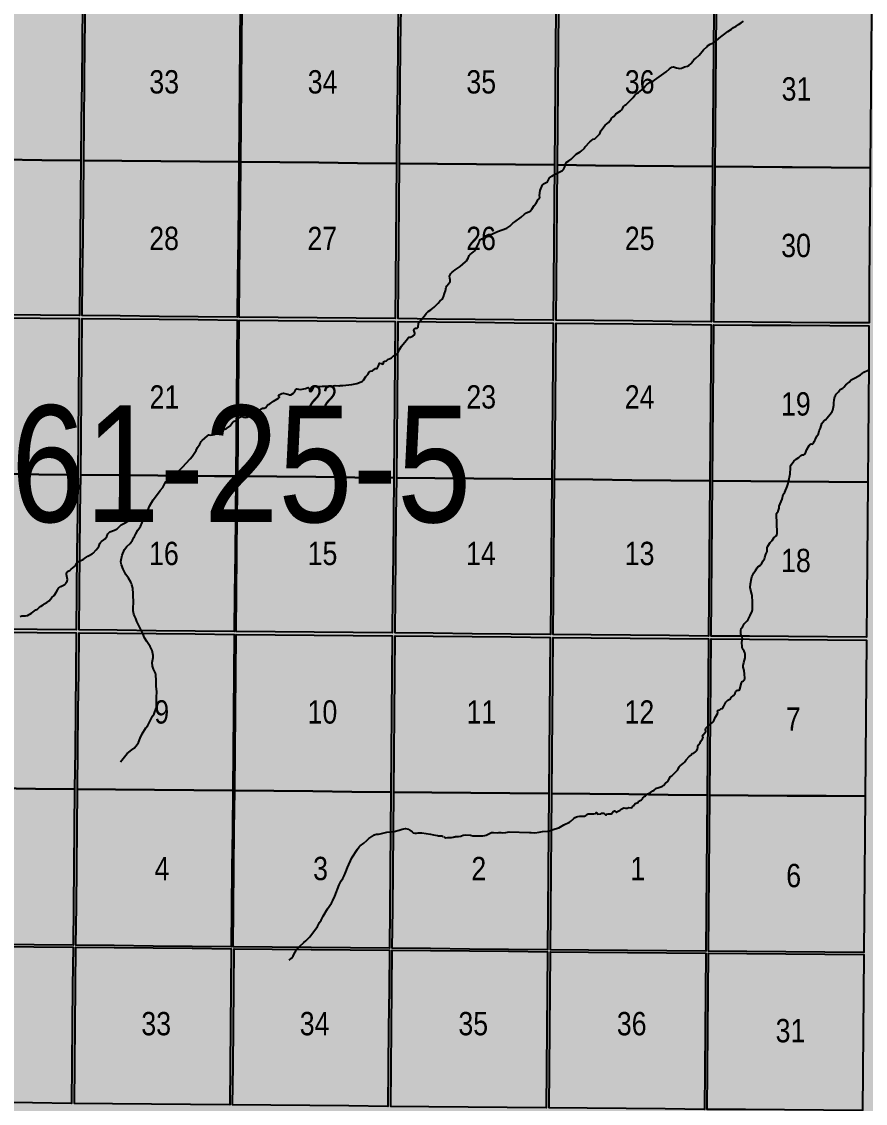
# Model space of a CAD drawing. Extents: x 403018 to 417191, y 6033193 to 6042673.
# Drawn here: x 413200.3 to 413489.6, y 6036248.9 to 6036619.9 of the extents above; entities that cross this region are included whole.
import ezdxf

# ---------------------------------------------------------------- set-up
doc = ezdxf.new("R2010")
doc.units = 0
doc.header["$LTSCALE"] = 5
doc.linetypes.add('DASHED2', pattern=[9.525, 6.35, -3.175])
for name, color, linetype in [('Quarters', 8, 'Continuous'), ('RoadSeg', 57, 'DASHED2'), ('T-CREEK', 160, 'Continuous'), ('T-WATER', 160, 'Continuous')]:
    doc.layers.add(name, color=color, linetype=linetype)
doc.layers.add('ROUTE-MAP-BACKGROUND-H', color=7, linetype='Continuous', true_color=0xf0ebff)
doc.styles.add('120', font='ARIALN.TTF', dxfattribs={"height": 13})

msp = doc.modelspace()

# ---------------------------------------------------------------- hatches: boundary and pattern name
at = {"layer": 'ROUTE-MAP-BACKGROUND-H'}
h = msp.add_hatch(color=256, dxfattribs=at)
h.dxf.hatch_style = 1
h.paths.add_polyline_path([(412923.423, 6037807.465), (416092.9, 6037807.465), (416092.9, 6035965.758), (412923.423, 6035965.758)])

# ---------------------------------------------------------------- linework, layer by layer
at = {"layer": 'Quarters'}
for points in [[(413180.515, 6036572.731), (413167.476, 6036572.856), (413167.614, 6036586.249), (413167.751, 6036599.643), (413167.889, 6036613.036), (413168.026, 6036626.43), (413181.062, 6036626.305), (413194.432, 6036626.176), (413207.802, 6036626.048), (413221.172, 6036625.92), (413221.038, 6036612.527), (413220.904, 6036599.134), (413220.771, 6036585.74), (413220.637, 6036572.347), (413207.263, 6036572.475), (413193.889, 6036572.603), (413180.515, 6036572.731)], [(413234.674, 6036572.213), (413221.641, 6036572.338), (413221.775, 6036585.731), (413221.908, 6036599.124), (413222.042, 6036612.517), (413222.176, 6036625.91), (413235.203, 6036625.785), (413248.566, 6036625.657), (413261.928, 6036625.529), (413275.29, 6036625.401), (413275.161, 6036612.008), (413275.033, 6036598.615), (413274.904, 6036585.222), (413274.776, 6036571.829), (413261.408, 6036571.957), (413248.041, 6036572.085), (413234.674, 6036572.213)], [(413329.034, 6036584.703), (413328.911, 6036571.311), (413315.544, 6036571.439), (413302.178, 6036571.567), (413288.811, 6036571.695), (413275.445, 6036571.823), (413275.574, 6036585.216), (413275.702, 6036598.609), (413275.831, 6036612.001), (413275.96, 6036625.394), (413289.321, 6036625.266), (413302.682, 6036625.138), (413316.043, 6036625.009), (413329.405, 6036624.881), (413329.281, 6036611.488), (413329.158, 6036598.096), (413329.034, 6036584.703)], [(413383.164, 6036584.184), (413383.046, 6036570.792), (413369.679, 6036570.92), (413356.313, 6036571.048), (413342.946, 6036571.176), (413329.915, 6036571.301), (413330.038, 6036584.694), (413330.162, 6036598.086), (413330.285, 6036611.479), (413330.409, 6036624.871), (413343.435, 6036624.746), (413356.797, 6036624.617), (413370.158, 6036624.489), (413383.519, 6036624.361), (413383.401, 6036610.968), (413383.282, 6036597.576), (413383.164, 6036584.184)], [(413437.293, 6036583.593), (413437.18, 6036570.204), (413423.814, 6036570.349), (413410.448, 6036570.494), (413397.081, 6036570.639), (413384.05, 6036570.781), (413384.168, 6036584.173), (413384.287, 6036597.565), (413384.405, 6036610.957), (413384.523, 6036624.349), (413397.549, 6036624.205), (413410.911, 6036624.056), (413424.272, 6036623.907), (413437.633, 6036623.759), (413437.52, 6036610.37), (413437.407, 6036596.982), (413437.293, 6036583.593)], [(413451.219, 6036570.101), (413438.184, 6036570.197), (413438.293, 6036583.055), (413438.298, 6036583.586), (413438.411, 6036596.974), (413438.524, 6036610.363), (413438.637, 6036623.751), (413451.666, 6036623.655), (413465.031, 6036623.556), (413478.395, 6036623.456), (413491.759, 6036623.357), (413491.651, 6036609.968), (413491.542, 6036596.58), (413491.434, 6036583.191), (413491.325, 6036569.803), (413477.957, 6036569.902), (413464.588, 6036570.002), (413461.111, 6036570.027), (413451.219, 6036570.101)], [(413179.973, 6036519.492), (413166.93, 6036519.617), (413167.064, 6036532.675), (413167.201, 6036546.069), (413167.339, 6036559.462), (413167.476, 6036572.856), (413180.515, 6036572.731), (413193.889, 6036572.603), (413207.263, 6036572.475), (413220.637, 6036572.347), (413220.503, 6036558.954), (413220.369, 6036545.561), (413220.236, 6036532.168), (413220.105, 6036519.11), (413206.728, 6036519.237), (413193.35, 6036519.365), (413179.973, 6036519.492)], [(413234.147, 6036518.976), (413221.11, 6036519.1), (413221.24, 6036532.158), (413221.374, 6036545.551), (413221.507, 6036558.945), (413221.641, 6036572.338), (413234.674, 6036572.213), (413248.041, 6036572.085), (413261.408, 6036571.957), (413274.776, 6036571.829), (413274.647, 6036558.437), (413274.518, 6036545.044), (413274.39, 6036531.651), (413274.264, 6036518.593), (413260.892, 6036518.721), (413247.519, 6036518.848), (413234.147, 6036518.976)], [(413328.54, 6036531.133), (413328.42, 6036518.075), (413315.048, 6036518.203), (413301.677, 6036518.331), (413288.305, 6036518.459), (413274.934, 6036518.587), (413275.059, 6036531.644), (413275.188, 6036545.037), (413275.316, 6036558.43), (413275.445, 6036571.823), (413288.811, 6036571.695), (413302.178, 6036571.567), (413315.544, 6036571.439), (413328.911, 6036571.311), (413328.787, 6036557.918), (413328.664, 6036544.526), (413328.54, 6036531.133)], [(413382.691, 6036530.615), (413382.575, 6036517.557), (413369.204, 6036517.685), (413355.832, 6036517.813), (413342.461, 6036517.941), (413329.424, 6036518.066), (413329.545, 6036531.123), (413329.668, 6036544.516), (413329.792, 6036557.909), (413329.915, 6036571.301), (413342.946, 6036571.176), (413356.313, 6036571.048), (413369.679, 6036570.92), (413383.046, 6036570.792), (413382.927, 6036557.399), (413382.809, 6036544.007), (413382.691, 6036530.615)], [(413436.841, 6036530.039), (413436.731, 6036516.985), (413423.359, 6036517.126), (413409.988, 6036517.268), (413396.616, 6036517.409), (413383.58, 6036517.547), (413383.695, 6036530.604), (413383.813, 6036543.996), (413383.932, 6036557.388), (413384.05, 6036570.781), (413397.081, 6036570.639), (413410.448, 6036570.494), (413423.814, 6036570.349), (413437.18, 6036570.204), (413437.067, 6036556.816), (413436.954, 6036543.427), (413436.841, 6036530.039)], [(413450.774, 6036516.881), (413437.735, 6036516.977), (413437.845, 6036530.031), (413437.958, 6036543.42), (413438.071, 6036556.808), (413438.184, 6036570.197), (413451.219, 6036570.101), (413461.111, 6036570.027), (413464.588, 6036570.002), (413477.957, 6036569.902), (413491.325, 6036569.803), (413491.217, 6036556.414), (413491.109, 6036543.025), (413491, 6036529.637), (413490.894, 6036516.583), (413477.521, 6036516.683), (413464.148, 6036516.783), (413450.774, 6036516.881)], [(413179.416, 6036464.914), (413166.37, 6036465.039), (413166.507, 6036478.432), (413166.645, 6036491.826), (413166.782, 6036505.219), (413166.92, 6036518.613), (413179.962, 6036518.488), (413193.34, 6036518.361), (413206.718, 6036518.233), (413220.095, 6036518.105), (413219.962, 6036504.712), (413219.828, 6036491.319), (413219.694, 6036477.926), (413219.56, 6036464.533), (413206.179, 6036464.66), (413192.798, 6036464.787), (413185.384, 6036464.857), (413179.416, 6036464.914)], [(413233.607, 6036464.399), (413220.565, 6036464.523), (413220.698, 6036477.916), (413220.832, 6036491.31), (413220.966, 6036504.703), (413221.099, 6036518.096), (413234.137, 6036517.971), (413247.51, 6036517.844), (413260.882, 6036517.716), (413274.254, 6036517.589), (413274.126, 6036504.196), (413273.997, 6036490.803), (413273.869, 6036477.41), (413273.74, 6036464.018), (413266.439, 6036464.087), (413260.362, 6036464.145), (413246.985, 6036464.272), (413233.607, 6036464.399)], [(413328.04, 6036476.894), (413327.917, 6036463.501), (413314.54, 6036463.629), (413301.163, 6036463.757), (413287.786, 6036463.884), (413274.409, 6036464.011), (413274.538, 6036477.404), (413274.667, 6036490.797), (413274.795, 6036504.19), (413274.798, 6036504.46), (413274.924, 6036517.582), (413288.296, 6036517.455), (413301.667, 6036517.327), (413315.039, 6036517.199), (413328.411, 6036517.071), (413328.287, 6036503.679), (413328.164, 6036490.286), (413328.04, 6036476.894)], [(413382.212, 6036476.376), (413382.093, 6036462.984), (413368.717, 6036463.112), (413355.34, 6036463.24), (413341.963, 6036463.367), (413328.921, 6036463.492), (413329.044, 6036476.884), (413329.168, 6036490.277), (413329.291, 6036503.669), (413329.415, 6036517.062), (413342.452, 6036516.937), (413355.823, 6036516.809), (413369.195, 6036516.681), (413382.567, 6036516.553), (413382.448, 6036503.161), (413382.33, 6036489.769), (413382.212, 6036476.376)], [(413436.383, 6036475.815), (413436.27, 6036462.426), (413422.893, 6036462.564), (413409.516, 6036462.702), (413396.139, 6036462.84), (413383.098, 6036462.974), (413383.216, 6036476.366), (413383.334, 6036489.758), (413383.453, 6036503.15), (413383.571, 6036516.543), (413396.607, 6036516.405), (413409.979, 6036516.263), (413423.351, 6036516.122), (413436.722, 6036515.981), (413436.609, 6036502.592), (413436.496, 6036489.203), (413436.383, 6036475.815)], [(413450.318, 6036462.323), (413437.274, 6036462.419), (413437.387, 6036475.808), (413437.5, 6036489.196), (413437.613, 6036502.585), (413437.726, 6036515.973), (413450.765, 6036515.877), (413464.139, 6036515.778), (413477.513, 6036515.679), (413490.886, 6036515.579), (413490.778, 6036502.19), (413490.67, 6036488.802), (413490.561, 6036475.413), (413490.453, 6036462.025), (413477.075, 6036462.125), (413463.696, 6036462.224), (413450.318, 6036462.323)], [(413178.873, 6036411.676), (413165.823, 6036411.799), (413165.957, 6036424.858), (413166.095, 6036438.252), (413166.232, 6036451.645), (413166.37, 6036465.039), (413179.416, 6036464.914), (413185.384, 6036464.857), (413192.798, 6036464.787), (413206.179, 6036464.66), (413219.56, 6036464.533), (413219.427, 6036451.14), (413219.293, 6036437.747), (413219.159, 6036424.353), (413219.029, 6036411.295), (413205.644, 6036411.422), (413192.259, 6036411.549), (413178.873, 6036411.676)], [(413233.081, 6036411.162), (413220.033, 6036411.286), (413220.163, 6036424.344), (413220.297, 6036437.737), (413220.431, 6036451.13), (413220.565, 6036464.523), (413233.607, 6036464.399), (413246.985, 6036464.272), (413260.362, 6036464.145), (413266.439, 6036464.087), (413273.74, 6036464.018), (413273.611, 6036450.625), (413273.483, 6036437.232), (413273.354, 6036423.839), (413273.228, 6036410.781), (413259.846, 6036410.908), (413246.463, 6036411.035), (413233.081, 6036411.162)], [(413327.546, 6036423.324), (413327.426, 6036410.266), (413314.044, 6036410.393), (413300.662, 6036410.521), (413287.28, 6036410.648), (413273.898, 6036410.775), (413274.023, 6036423.833), (413274.152, 6036437.226), (413274.281, 6036450.618), (413274.409, 6036464.011), (413287.786, 6036463.884), (413301.163, 6036463.757), (413314.54, 6036463.629), (413327.917, 6036463.501), (413327.793, 6036450.109), (413327.67, 6036436.716), (413327.546, 6036423.324)], [(413381.738, 6036422.807), (413381.623, 6036409.75), (413368.241, 6036409.877), (413354.859, 6036410.005), (413341.477, 6036410.132), (413328.43, 6036410.256), (413328.551, 6036423.314), (413328.674, 6036436.707), (413328.798, 6036450.099), (413328.921, 6036463.492), (413341.963, 6036463.367), (413355.34, 6036463.24), (413368.717, 6036463.112), (413382.093, 6036462.984), (413381.975, 6036449.592), (413381.857, 6036436.2), (413381.738, 6036422.807)], [(413435.93, 6036422.26), (413435.82, 6036409.207), (413422.438, 6036409.341), (413409.056, 6036409.475), (413395.674, 6036409.609), (413382.627, 6036409.74), (413382.743, 6036422.797), (413382.861, 6036436.189), (413382.979, 6036449.582), (413383.098, 6036462.974), (413396.139, 6036462.84), (413409.516, 6036462.702), (413422.893, 6036462.564), (413436.27, 6036462.426), (413436.156, 6036449.038), (413436.043, 6036435.649), (413435.93, 6036422.26)], [(413449.873, 6036409.103), (413436.824, 6036409.199), (413436.934, 6036422.253), (413437.048, 6036435.642), (413437.161, 6036449.03), (413437.274, 6036462.419), (413450.318, 6036462.323), (413463.696, 6036462.224), (413477.075, 6036462.125), (413490.453, 6036462.025), (413490.344, 6036448.636), (413490.236, 6036435.248), (413490.128, 6036421.859), (413490.022, 6036408.806), (413476.639, 6036408.905), (413463.256, 6036409.005), (413449.873, 6036409.103)], [(413178.317, 6036357.098), (413165.263, 6036357.221), (413165.4, 6036370.615), (413165.538, 6036384.008), (413165.675, 6036397.402), (413165.813, 6036410.795), (413178.863, 6036410.672), (413192.248, 6036410.545), (413205.634, 6036410.418), (413219.019, 6036410.291), (413218.885, 6036396.898), (413218.751, 6036383.505), (413218.618, 6036370.111), (413218.484, 6036356.718), (413205.095, 6036356.845), (413191.706, 6036356.971), (413178.317, 6036357.098)], [(413232.541, 6036356.586), (413219.488, 6036356.709), (413219.622, 6036370.102), (413219.756, 6036383.495), (413219.889, 6036396.888), (413220.023, 6036410.281), (413233.071, 6036410.158), (413246.454, 6036410.031), (413259.836, 6036409.904), (413273.219, 6036409.777), (413273.09, 6036396.384), (413272.962, 6036382.992), (413272.833, 6036369.599), (413272.704, 6036356.206), (413259.317, 6036356.332), (413245.929, 6036356.459), (413232.541, 6036356.586)], [(413327.046, 6036369.084), (413326.923, 6036355.692), (413313.536, 6036355.819), (413300.149, 6036355.946), (413286.761, 6036356.073), (413273.374, 6036356.2), (413273.502, 6036369.592), (413273.631, 6036382.985), (413273.76, 6036396.378), (413273.888, 6036409.771), (413287.271, 6036409.644), (413300.653, 6036409.517), (413314.035, 6036409.389), (413327.417, 6036409.262), (413327.293, 6036395.869), (413327.17, 6036382.477), (413327.046, 6036369.084)], [(413381.259, 6036368.569), (413381.141, 6036355.177), (413367.754, 6036355.304), (413354.367, 6036355.431), (413340.979, 6036355.558), (413327.927, 6036355.682), (413328.051, 6036369.075), (413328.174, 6036382.467), (413328.298, 6036395.86), (413328.421, 6036409.252), (413341.468, 6036409.128), (413354.85, 6036409.001), (413368.232, 6036408.873), (413381.614, 6036408.746), (413381.496, 6036395.354), (413381.378, 6036381.961), (413381.259, 6036368.569)], [(413435.472, 6036368.037), (413435.359, 6036354.648), (413421.972, 6036354.779), (413408.585, 6036354.909), (413395.197, 6036355.04), (413382.145, 6036355.167), (413382.263, 6036368.559), (413382.382, 6036381.951), (413382.5, 6036395.344), (413382.618, 6036408.736), (413395.666, 6036408.605), (413409.048, 6036408.471), (413422.429, 6036408.337), (413435.811, 6036408.203), (413435.698, 6036394.814), (413435.585, 6036381.425), (413435.472, 6036368.037)], [(413449.417, 6036354.545), (413436.363, 6036354.641), (413436.476, 6036368.029), (413436.589, 6036381.418), (413436.703, 6036394.807), (413436.816, 6036408.195), (413449.864, 6036408.099), (413463.248, 6036408.001), (413476.631, 6036407.901), (413490.014, 6036407.801), (413489.905, 6036394.413), (413489.797, 6036381.024), (413489.689, 6036367.636), (413489.58, 6036354.247), (413476.193, 6036354.347), (413462.805, 6036354.446), (413449.417, 6036354.545)], [(413177.77, 6036303.523), (413164.712, 6036303.646), (413164.85, 6036317.04), (413164.988, 6036330.434), (413165.125, 6036343.828), (413165.263, 6036357.221), (413178.317, 6036357.098), (413191.706, 6036356.971), (413205.095, 6036356.845), (413218.484, 6036356.718), (413218.35, 6036343.325), (413218.216, 6036329.931), (413218.082, 6036316.537), (413217.948, 6036303.144), (413204.556, 6036303.27), (413191.163, 6036303.396), (413177.77, 6036303.523)], [(413232.01, 6036303.011), (413218.953, 6036303.134), (413219.087, 6036316.528), (413219.22, 6036329.922), (413219.354, 6036343.315), (413219.488, 6036356.709), (413232.541, 6036356.586), (413245.929, 6036356.459), (413259.317, 6036356.332), (413272.704, 6036356.206), (413272.575, 6036342.813), (413272.447, 6036329.419), (413272.318, 6036316.025), (413272.188, 6036302.631), (413258.796, 6036302.758), (413245.403, 6036302.884), (413232.01, 6036303.011)], [(413326.551, 6036315.512), (413326.427, 6036302.118), (413313.035, 6036302.245), (413299.643, 6036302.372), (413286.25, 6036302.498), (413273.193, 6036302.622), (413272.858, 6036302.625), (413272.987, 6036316.019), (413273.116, 6036329.413), (413273.245, 6036342.806), (413273.374, 6036356.2), (413286.761, 6036356.073), (413300.149, 6036355.946), (413313.536, 6036355.819), (413326.923, 6036355.692), (413326.799, 6036342.299), (413326.675, 6036328.906), (413326.551, 6036315.512)], [(413380.785, 6036314.997), (413380.666, 6036301.603), (413367.274, 6036301.73), (413353.881, 6036301.857), (413340.489, 6036301.984), (413327.432, 6036302.108), (413327.556, 6036315.502), (413327.68, 6036328.896), (413327.803, 6036342.289), (413327.927, 6036355.682), (413340.979, 6036355.558), (413354.367, 6036355.431), (413367.754, 6036355.304), (413381.141, 6036355.177), (413381.022, 6036341.784), (413380.904, 6036328.391), (413380.785, 6036314.997)], [(413435.018, 6036314.479), (413434.905, 6036301.089), (413421.512, 6036301.216), (413408.12, 6036301.343), (413394.728, 6036301.47), (413381.67, 6036301.594), (413381.789, 6036314.988), (413381.908, 6036328.381), (413382.027, 6036341.774), (413382.145, 6036355.167), (413395.197, 6036355.04), (413408.585, 6036354.909), (413421.972, 6036354.779), (413435.359, 6036354.648), (413435.245, 6036341.259), (413435.132, 6036327.869), (413435.018, 6036314.479)], [(413448.967, 6036300.985), (413435.909, 6036301.081), (413436.023, 6036314.472), (413436.136, 6036327.862), (413436.25, 6036341.251), (413436.363, 6036354.641), (413449.417, 6036354.545), (413462.805, 6036354.446), (413476.193, 6036354.347), (413489.58, 6036354.247), (413489.472, 6036340.858), (413489.363, 6036327.469), (413489.254, 6036314.078), (413489.145, 6036300.688), (413475.752, 6036300.788), (413462.36, 6036300.887), (413448.967, 6036300.985)], [(413177.22, 6036249.298), (413164.157, 6036249.422), (413164.294, 6036262.81), (413164.431, 6036276.199), (413164.569, 6036289.588), (413164.706, 6036302.976), (413177.763, 6036302.853), (413191.156, 6036302.727), (413204.549, 6036302.6), (413217.942, 6036302.474), (413217.809, 6036289.085), (413217.677, 6036275.696), (413217.544, 6036262.307), (413217.412, 6036248.918), (413204.015, 6036249.045), (413190.617, 6036249.171), (413177.22, 6036249.298)], [(413231.479, 6036248.785), (413218.416, 6036248.908), (413218.549, 6036262.297), (413218.681, 6036275.686), (413218.813, 6036289.076), (413218.946, 6036302.465), (413232.004, 6036302.341), (413245.397, 6036302.215), (413258.789, 6036302.088), (413272.182, 6036301.962), (413272.054, 6036288.573), (413271.926, 6036275.183), (413271.799, 6036261.794), (413271.671, 6036248.405), (413258.274, 6036248.531), (413244.876, 6036248.658), (413231.479, 6036248.785)], [(413326.052, 6036261.28), (413325.929, 6036247.89), (413312.532, 6036248.017), (413299.135, 6036248.144), (413285.738, 6036248.271), (413272.675, 6036248.395), (413272.803, 6036261.785), (413272.931, 6036275.174), (413273.058, 6036288.563), (413273.186, 6036301.952), (413286.244, 6036301.829), (413299.637, 6036301.702), (413313.029, 6036301.575), (413326.421, 6036301.448), (413326.298, 6036288.059), (413326.175, 6036274.669), (413326.052, 6036261.28)], [(413380.305, 6036260.764), (413380.186, 6036247.375), (413366.789, 6036247.502), (413353.392, 6036247.629), (413339.995, 6036247.756), (413326.933, 6036247.88), (413327.056, 6036261.27), (413327.179, 6036274.66), (413327.302, 6036288.049), (413327.425, 6036301.439), (413340.483, 6036301.315), (413353.875, 6036301.188), (413367.268, 6036301.061), (413380.66, 6036300.934), (413380.542, 6036287.544), (413380.423, 6036274.154), (413380.305, 6036260.764)], [(413434.558, 6036260.251), (413434.444, 6036246.861), (413421.047, 6036246.988), (413407.65, 6036247.115), (413394.253, 6036247.241), (413381.191, 6036247.365), (413381.309, 6036260.755), (413381.427, 6036274.145), (413381.546, 6036287.535), (413381.664, 6036300.924), (413394.722, 6036300.8), (413408.114, 6036300.673), (413421.507, 6036300.546), (413434.899, 6036300.419), (413434.785, 6036287.03), (413434.671, 6036273.64), (413434.558, 6036260.251)], [(413448.511, 6036246.757), (413435.448, 6036246.854), (413435.562, 6036260.243), (413435.676, 6036273.633), (413435.789, 6036287.022), (413435.903, 6036300.412), (413448.961, 6036300.316), (413462.354, 6036300.218), (413475.747, 6036300.118), (413489.139, 6036300.019), (413489.03, 6036286.629), (413488.921, 6036273.239), (413488.812, 6036259.849), (413488.704, 6036246.46), (413475.306, 6036246.559), (413461.909, 6036246.659), (413448.511, 6036246.757)]]:
    msp.add_lwpolyline(points, close=True, dxfattribs=at)
at = {"layer": 'T-CREEK'}
for points in [[(413441.032, 6036615.422), (413442.457, 6036616.533), (413443.699, 6036617.337), (413444.444, 6036617.967), (413445.327, 6036618.429), (413446.14, 6036618.999), (413447.025, 6036619.493), (413447.837, 6036620.067)], [(413411.202, 6036595.276), (413411.837, 6036595.595), (413413.045, 6036596.539), (413413.409, 6036596.863), (413414.018, 6036597.634), (413414.683, 6036598.332), (413415.888, 6036599.162), (413416.89, 6036599.567), (413417.353, 6036599.812), (413418.095, 6036600.472), (413419.78, 6036601.558), (413421.364, 6036602.734), (413422.494, 6036603.701), (413423.316, 6036604.293), (413423.833, 6036604.463), (413424.9, 6036604.144), (413426.004, 6036603.904), (413426.606, 6036603.999), (413427.143, 6036604.177), (413427.586, 6036604.423), (413428.689, 6036604.695), (413429.161, 6036604.922), (413429.898, 6036605.606), (413430.209, 6036605.972), (413430.473, 6036606.417), (413430.793, 6036606.782), (413431.492, 6036607.457), (413432.639, 6036608.39), (413434.19, 6036610.284), (413435.247, 6036611.28), (413435.522, 6036611.676), (413436.417, 6036612.164), (413437.835, 6036612.834), (413440.05, 6036614.768), (413441.032, 6036615.422)], [(413385.111, 6036568.551), (413385.746, 6036568.885), (413386.079, 6036569.226), (413386.358, 6036569.64), (413386.549, 6036570.123), (413386.781, 6036571.231), (413387.097, 6036571.6), (413388.008, 6036572.138), (413388.73, 6036572.81), (413389.502, 6036573.405), (413390.528, 6036574.49), (413391.852, 6036575.232), (413392.218, 6036575.554), (413393.299, 6036576.541), (413393.537, 6036576.978), (413395.143, 6036578.753), (413396.352, 6036579.594), (413396.845, 6036579.793), (413397.248, 6036580.046), (413397.511, 6036580.461), (413397.848, 6036580.796), (413398.228, 6036581.081), (413398.534, 6036581.445), (413398.904, 6036582.427), (413400.406, 6036584.414), (413401.607, 6036585.316), (413402.484, 6036586.49), (413402.711, 6036586.946), (413403.032, 6036587.293), (413403.52, 6036587.492), (413404.051, 6036588.284), (413405.673, 6036589.398), (413406.034, 6036589.738), (413406.372, 6036590.103), (413406.866, 6036590.912), (413407.187, 6036591.253), (413407.63, 6036591.499), (413408.017, 6036591.819), (413408.957, 6036592.921), (413409.712, 6036593.555), (413410.037, 6036593.916), (413410.608, 6036594.747), (413411.202, 6036595.276)], [(413369.448, 6036551.285), (413371.644, 6036552.86), (413372.728, 6036553.875), (413373.488, 6036554.347), (413374.729, 6036554.982), (413375.258, 6036555.612), (413376.087, 6036556.836), (413376.703, 6036557.627), (413377.449, 6036558.885), (413377.796, 6036559.21), (413377.962, 6036559.661), (413377.927, 6036560.292), (413378.17, 6036562.026), (413378.32, 6036562.556), (413378.936, 6036563.961), (413379.23, 6036564.329), (413380.621, 6036565.001), (413380.89, 6036565.432), (413381.066, 6036565.938), (413381.337, 6036566.34), (413382.124, 6036566.989), (413382.695, 6036567.331), (413383.003, 6036567.515), (413384.012, 6036567.91), (413385.052, 6036568.517), (413385.111, 6036568.551)], [(413366.648, 6036549.111), (413367.733, 6036549.79), (413368.812, 6036550.817), (413369.448, 6036551.285)], [(413357.721, 6036545.341), (413357.784, 6036545.357), (413358.048, 6036545.424), (413358.298, 6036545.487), (413358.741, 6036545.761), (413359.454, 6036546.456), (413359.905, 6036546.699), (413360.394, 6036546.901), (413361.024, 6036546.901), (413361.592, 6036547.031), (413363.453, 6036547.95), (413366.648, 6036549.111)], [(413339.716, 6036520.564), (413340.58, 6036521.068), (413341.726, 6036522.005), (413343.15, 6036523.381), (413343.773, 6036524.101), (413344.506, 6036524.704), (413344.779, 6036525.111), (413344.993, 6036525.592), (413345.304, 6036526.668), (413345.707, 6036527.631), (413345.921, 6036528.812), (413346.13, 6036529.301), (413346.711, 6036530.062), (413347.048, 6036530.409), (413347.283, 6036530.825), (413347.242, 6036531.395), (413347.095, 6036531.933), (413347.086, 6036532.58), (413347.212, 6036533.138), (413347.501, 6036533.544), (413347.84, 6036533.897), (413348.942, 6036534.832), (413350.654, 6036535.958), (413352.569, 6036537.556), (413352.903, 6036537.908), (413353.394, 6036538.762), (413353.795, 6036539.711), (413354.108, 6036540.107), (413355.324, 6036541.009), (413355.654, 6036541.361), (413355.945, 6036541.783), (413356.868, 6036543.547), (413357.053, 6036544.025), (413357.183, 6036544.577), (413357.721, 6036545.341)], [(413332.985, 6036511.574), (413333.101, 6036511.711), (413333.688, 6036511.728), (413334.177, 6036511.954), (413334.63, 6036512.227), (413335.007, 6036512.565), (413335.13, 6036513.059), (413334.766, 6036514.085), (413334.954, 6036514.585), (413335.37, 6036514.845), (413335.943, 6036514.747), (413336.249, 6036515.141), (413336.351, 6036516.381), (413336.589, 6036516.806), (413337.155, 6036517.599), (413338.432, 6036519.086), (413339.017, 6036519.845), (413339.329, 6036520.217), (413339.716, 6036520.564)], [(413329.651, 6036506.97), (413329.846, 6036507.44), (413330.608, 6036508.681), (413332.234, 6036510.547), (413332.985, 6036511.574)], [(413320.663, 6036500.217), (413321.265, 6036500.727), (413321.662, 6036500.949), (413322.24, 6036501), (413322.706, 6036501.871), (413323.073, 6036502.823), (413323.591, 6036502.718), (413323.972, 6036502.428), (413324.454, 6036502.64), (413324.458, 6036503.25), (413324.836, 6036503.494), (413325.399, 6036503.59), (413325.736, 6036503.921), (413326.155, 6036504.203), (413326.668, 6036504.375), (413327.142, 6036504.617), (413327.812, 6036505.318), (413328.248, 6036505.566), (413328.755, 6036505.775), (413329.132, 6036506.119), (413329.422, 6036506.494), (413329.651, 6036506.97)], [(413309.087, 6036495.071), (413309.247, 6036495.076), (413309.591, 6036495.086), (413310.469, 6036495.112), (413313.548, 6036495.491), (413315.274, 6036495.871), (413316.77, 6036496.447), (413317.228, 6036496.676), (413317.571, 6036496.975), (413318.345, 6036498.21), (413318.999, 6036498.899), (413319.539, 6036499.719), (413319.934, 6036500), (413320.663, 6036500.217)], [(413271.853, 6036481.353), (413272.635, 6036482.411), (413272.985, 6036482.731), (413273.95, 6036483.188), (413274.573, 6036483.904), (413275.398, 6036484.433), (413276.004, 6036484.45), (413276.488, 6036484.268), (413277.06, 6036484.19), (413277.625, 6036484.313), (413278.089, 6036484.548), (413281.153, 6036485.629), (413281.553, 6036485.954), (413282.104, 6036486.774), (413282.407, 6036487.129), (413282.888, 6036487.345), (413283.496, 6036487.399), (413284.011, 6036487.573), (413284.327, 6036487.93), (413284.584, 6036488.334), (413284.982, 6036488.613), (413285.474, 6036488.841), (413286.63, 6036489.728), (413288.356, 6036490.804), (413288.732, 6036491.106), (413288.428, 6036491.48), (413288.658, 6036491.91), (413289.571, 6036492.383), (413290.069, 6036492.561), (413290.59, 6036492.424), (413291.076, 6036492.224), (413291.652, 6036492.118), (413292.133, 6036491.914), (413292.68, 6036491.946), (413293.57, 6036492.456), (413293.861, 6036492.856), (413294.075, 6036493.331), (413294.339, 6036493.731), (413294.715, 6036494.033), (413295.824, 6036493.819), (413296.488, 6036493.831), (413297.648, 6036494.092), (413298.615, 6036494.481), (413298.873, 6036494.066), (413298.972, 6036493.465), (413299.29, 6036493.099), (413299.815, 6036493.208)], [(413299.815, 6036493.208), (413300.084, 6036493.607), (413300.258, 6036494.088), (413300.508, 6036494.518), (413300.854, 6036494.85), (413301.466, 6036494.925), (413302.675, 6036494.818), (413303.33, 6036494.871), (413306.656, 6036494.895), (413307.857, 6036495.112), (413309.087, 6036495.071)], [(413265.075, 6036478.138), (413265.78, 6036478.17), (413266.315, 6036478.315), (413267.234, 6036478.787), (413268.375, 6036479.758), (413268.844, 6036479.991), (413269.401, 6036480.101), (413270.04, 6036480.137), (413270.514, 6036480.373), (413271.725, 6036481.21), (413271.853, 6036481.353)], [(413258.081, 6036469.951), (413258.834, 6036470.819), (413259.922, 6036472.474), (413260.173, 6036472.896), (413260.593, 6036473.88), (413261.418, 6036475.052), (413261.884, 6036475.918), (413262.173, 6036476.317), (413264.1, 6036477.905), (413264.514, 6036478.163), (413265.075, 6036478.138)], [(413242.152, 6036450.132), (413242.566, 6036450.541), (413243.159, 6036451.375), (413243.619, 6036452.31), (413244.218, 6036453.781), (413245.451, 6036455.917), (413247.238, 6036458.271), (413247.774, 6036459.074), (413248.754, 6036460.204), (413249.017, 6036460.593), (413249.415, 6036461.532), (413249.697, 6036461.923), (413250.743, 6036462.919), (413252.397, 6036464.048), (413253.109, 6036464.663), (413254.43, 6036466.13), (413255.523, 6036467.095), (413258.081, 6036469.951)], [(413216.873, 6036431.705), (413217.251, 6036432.168), (413218.427, 6036433.056), (413218.753, 6036433.425), (413219.294, 6036434.25), (413219.638, 6036434.617), (413220.015, 6036434.911), (413221.458, 6036435.504), (413221.898, 6036435.766), (413222.645, 6036436.373), (413223.052, 6036436.636), (413224.447, 6036437.351), (413224.858, 6036437.632), (413225.865, 6036438.735), (413226.479, 6036439.491), (413226.748, 6036439.905), (413227.151, 6036440.911), (413227.411, 6036441.341), (413227.749, 6036441.678), (413228.558, 6036442.212), (413228.927, 6036442.528), (413229.484, 6036443.334), (413229.928, 6036444.253), (413230.183, 6036444.653), (413230.561, 6036444.981), (413232.118, 6036445.521), (413233.03, 6036445.965), (413233.426, 6036446.26), (413234.112, 6036447), (413234.502, 6036447.315), (413235.813, 6036448.053), (413237.955, 6036449.412), (413238.424, 6036449.642), (413239.035, 6036449.741), (413239.661, 6036449.737), (413240.797, 6036449.572), (413241.374, 6036449.673), (413242.152, 6036450.132)], [(413234.263, 6036366.073), (413236.488, 6036368.95), (413238.082, 6036370.147), (413238.849, 6036370.788), (413239.57, 6036371.524), (413240.173, 6036372.291), (413240.407, 6036372.715), (413240.919, 6036374.216), (413241.607, 6036375.638), (413242.923, 6036377.751), (413243.556, 6036378.547), (413245.208, 6036381.705), (413245.742, 6036382.576), (413246.493, 6036384.419), (413246.588, 6036384.964), (413246.521, 6036388.218), (413246.636, 6036390.104), (413246.481, 6036392.037), (413246.499, 6036393.982), (413246.307, 6036395.884), (413246.165, 6036396.457), (413245.528, 6036397.842), (413245.176, 6036398.875), (413245.094, 6036400.127), (413245.364, 6036401.87), (413245.374, 6036402.488), (413245.206, 6036403.719), (413245.044, 6036404.269), (413244.352, 6036405.637), (413243.275, 6036407.313), (413242.499, 6036408.638), (413241.859, 6036410.099), (413240.72, 6036412.356), (413239.847, 6036414.24), (413239.472, 6036415.246), (413239.017, 6036416.17), (413238.817, 6036416.703), (413238.613, 6036417.875), (413238.546, 6036419.169), (413238.647, 6036420.364), (413238.568, 6036423.734), (413238.416, 6036425.597), (413238.132, 6036426.726), (413237.968, 6036427.267), (413237.741, 6036427.722), (413236.929, 6036429.079), (413236.095, 6036430.275), (413235.098, 6036432.084), (413234.524, 6036433.574), (413234.39, 6036434.112), (413234.366, 6036434.801), (413234.422, 6036435.359), (413234.809, 6036436.938), (413235.542, 6036438.847), (413236.442, 6036439.957), (413237.505, 6036440.939), (413238.362, 6036442.095), (413238.758, 6036442.95), (413239.014, 6036443.334), (413239.466, 6036444.217), (413240.217, 6036445.475), (413240.786, 6036446.268), (413241.037, 6036446.734), (413241.661, 6036448.16), (413241.825, 6036448.655), (413241.985, 6036449.154), (413242.152, 6036450.132)], [(413213.091, 6036425.786), (413213.707, 6036426.223), (413215.1, 6036426.916), (413215.44, 6036427.227), (413215.718, 6036427.642), (413215.969, 6036428.056), (413216.061, 6036428.599), (413215.654, 6036430.341), (413215.736, 6036430.907), (413216.018, 6036431.315), (413216.462, 6036431.559), (413216.873, 6036431.705)], [(413199.827, 6036415.926), (413200.344, 6036416.135), (413201.666, 6036416.173), (413202.296, 6036416.263), (413203.657, 6036417.066), (413205.239, 6036418.213), (413205.744, 6036418.403), (413206.427, 6036419.086), (413206.813, 6036419.377), (413207.703, 6036419.879), (413208.064, 6036420.2), (413208.998, 6036420.679), (413209.718, 6036421.296), (413210.714, 6036422.376), (413211.454, 6036423.057), (413212.258, 6036424.307), (413212.713, 6036425.199), (413212.983, 6036425.618), (413212.997, 6036425.64), (413213.091, 6036425.786)]]:
    msp.add_lwpolyline(points, dxfattribs=at)
at = {"layer": 'T-WATER'}
for points in [[(413464.175, 6036467.974), (413465.15, 6036469.238), (413465.919, 6036469.857), (413466.82, 6036470.423), (413467.466, 6036471.137), (413467.976, 6036471.298), (413468.551, 6036471.404), (413468.957, 6036471.705), (413469.57, 6036473.14), (413470.327, 6036474.51), (413470.6, 6036474.899), (413471.007, 6036475.166), (413471.521, 6036475.02), (413471.874, 6036475.362), (413472.046, 6036475.87), (413472.28, 6036476.323), (413472.559, 6036476.73), (413473.003, 6036477.702), (413473.522, 6036478.518), (413473.824, 6036479.622), (413474.247, 6036480.544), (413474.73, 6036482.077), (413474.964, 6036482.495), (413475.626, 6036483.243), (413476.044, 6036483.53), (413476.393, 6036483.877), (413477.705, 6036485.361), (413478.279, 6036486.228), (413478.448, 6036486.725), (413478.781, 6036488.386), (413478.783, 6036489.036), (413478.906, 6036490.245), (413479.165, 6036491.312), (413479.379, 6036491.759), (413479.656, 6036492.171), (413480.388, 6036492.906), (413480.664, 6036493.338), (413481.012, 6036493.725), (413481.884, 6036494.255), (413482.263, 6036494.563), (413482.932, 6036495.349), (413484.115, 6036496.335), (413484.775, 6036497.061), (413485.178, 6036497.346), (413486.132, 6036497.781), (413487.983, 6036498.777), (413489.15, 6036499.693), (413490.588, 6036500.375)], [(413447.069, 6036411.821), (413447.6, 6036412.504), (413448.128, 6036413.339), (413449.14, 6036414.456), (413449.418, 6036414.894), (413450.135, 6036416.249), (413450.784, 6036417.684), (413450.888, 6036418.277), (413450.937, 6036419.58), (413450.916, 6036420.94), (413450.792, 6036422.986), (413450.729, 6036423.608), (413450.207, 6036425.222), (413450.14, 6036425.88), (413450.217, 6036427.138), (413450.576, 6036428.892), (413450.745, 6036429.454), (413451.37, 6036430.881), (413451.973, 6036431.672), (413452.524, 6036432.582), (413452.827, 6036432.987), (413453.671, 6036433.559), (413454.033, 6036433.875), (413454.489, 6036434.828), (413455.011, 6036435.698), (413455.227, 6036436.167), (413455.515, 6036437.259), (413455.966, 6036438.177), (413455.941, 6036439.485), (413456.165, 6036439.975), (413456.973, 6036441.244), (413457.631, 6036441.99), (413458.244, 6036442.833), (413459.013, 6036443.546), (413459.261, 6036443.966), (413459.364, 6036444.543), (413459.292, 6036447.979), (413459.133, 6036450.614), (413459.209, 6036451.208), (413459.759, 6036452.023), (413460.046, 6036453.091), (413460.03, 6036453.742), (413461.068, 6036456.102), (413461.48, 6036457.711), (413462.026, 6036458.546), (413462.805, 6036460.493), (413463.137, 6036461.532), (413463.356, 6036462.676), (413463.776, 6036464.277), (413463.86, 6036464.889), (413463.926, 6036466.869), (413464.003, 6036467.501), (413464.175, 6036467.974)], [(413445.808, 6036390.61), (413446.353, 6036390.598), (413446.636, 6036390.946), (413447.169, 6036393.16), (413447.397, 6036393.634), (413447.854, 6036393.881), (413448.176, 6036394.23), (413448.28, 6036394.776), (413448.216, 6036396.088), (413448.079, 6036397.393), (413447.761, 6036398.49), (413447.69, 6036399.102), (413448.025, 6036400.097), (413448.424, 6036401.694), (413448.467, 6036402.317), (413448.4, 6036402.951), (413448.256, 6036403.461), (413448.04, 6036403.959), (413447.483, 6036404.76), (413447.351, 6036405.338), (413447.23, 6036407.207), (413447.388, 6036407.713), (413447.469, 6036408.299), (413447.359, 6036408.878), (413446.995, 6036409.82), (413446.968, 6036411.117), (413447.069, 6036411.821)], [(413424.82, 6036362.696), (413425.342, 6036363.3), (413425.779, 6036364.31), (413426.1, 6036364.713), (413427.284, 6036365.587), (413427.606, 6036365.956), (413428.166, 6036366.775), (413429.177, 6036367.856), (413429.591, 6036368.137), (413429.97, 6036368.482), (413430.294, 6036368.866), (413430.822, 6036369.015), (413431.561, 6036369.643), (413431.893, 6036369.994), (413432.07, 6036370.474), (413432.171, 6036370.967), (413432.151, 6036371.469), (413432.368, 6036371.888), (413433.045, 6036372.597), (413433.178, 6036373.132), (413433.755, 6036373.916), (413433.976, 6036374.388), (413433.743, 6036374.865), (413434.011, 6036375.309), (413434.643, 6036376.054), (413434.897, 6036376.489), (413434.792, 6036377.046), (413434.95, 6036377.57), (413435.334, 6036377.912), (413435.984, 6036378.678), (413437.198, 6036379.561), (413437.553, 6036379.878), (413437.792, 6036380.301), (413438.171, 6036381.285), (413438.956, 6036382.522), (413439.102, 6036383.038), (413438.872, 6036383.462), (413439.155, 6036383.8), (413439.705, 6036383.931), (413440.096, 6036384.197), (413440.604, 6036384.357), (413441.087, 6036385.188), (413441.38, 6036385.59), (413441.807, 6036386.545), (413442.166, 6036386.877), (413442.465, 6036387.257), (413442.962, 6036387.453), (413443.383, 6036387.696), (413443.648, 6036388.109), (413444.395, 6036388.759), (413445.017, 6036389.484), (413445.147, 6036390.016), (413445.808, 6036390.61)], [(413395.245, 6036348.263), (413395.314, 6036348.254), (413395.691, 6036348.206), (413395.834, 6036348.187), (413396.51, 6036348.197), (413397.063, 6036348.314), (413397.336, 6036348.722), (413397.666, 6036348.447), (413397.958, 6036348.067), (413398.904, 6036348.194), (413399.314, 6036348.439), (413399.959, 6036348.411), (413400.617, 6036347.735), (413400.919, 6036348.107), (413401.412, 6036348.204), (413402.005, 6036348.188), (413402.631, 6036348.251), (413403.188, 6036349.05), (413403.611, 6036349.302), (413404.316, 6036348.727), (413404.658, 6036349.038), (413405.093, 6036349.292), (413405.615, 6036349.45), (413405.943, 6036349.809), (413406.409, 6036350.02), (413406.824, 6036350.291), (413407.383, 6036350.186), (413408.007, 6036350.189), (413408.539, 6036350.344), (413409.499, 6036350.324), (413409.753, 6036350.716), (413410.148, 6036350.985), (413410.756, 6036351.708), (413411.699, 6036352.127), (413412.018, 6036352.512), (413412.862, 6036353.029), (413413.178, 6036353.411), (413413.41, 6036353.859), (413413.781, 6036354.182), (413414.302, 6036354.378), (413415.044, 6036355.034), (413415.933, 6036355.53), (413416.75, 6036356.148), (413417.227, 6036356.389), (413418.052, 6036356.971), (413418.5, 6036357.191), (413419.538, 6036357.537), (413420.081, 6036357.66), (413420.471, 6036357.953), (413421.08, 6036358.723), (413421.904, 6036359.257), (413422.086, 6036359.776), (413422.827, 6036361.048), (413423.266, 6036361.304), (413424.82, 6036362.696)], [(413375.096, 6036341.788), (413376.299, 6036341.737), (413377.801, 6036341.912), (413378.878, 6036342.125), (413380.748, 6036342.274), (413381.365, 6036342.385), (413382.913, 6036342.959), (413384.035, 6036343.253), (413384.524, 6036343.452), (413386.243, 6036344.457), (413388.158, 6036345.323), (413388.583, 6036345.582), (413389.677, 6036346.592), (413390.099, 6036346.909), (413390.562, 6036347.16), (413391.102, 6036347.323), (413391.683, 6036347.422), (413392.342, 6036347.446), (413392.954, 6036347.375), (413393.355, 6036347.428), (413393.774, 6036347.673), (413394.099, 6036348.014), (413394.623, 6036348.172), (413395.245, 6036348.263)], [(413320.676, 6036340.659), (413320.74, 6036340.702), (413321.007, 6036340.881), (413321.199, 6036340.975), (413321.273, 6036341.011), (413321.511, 6036341.126), (413322.058, 6036341.268), (413322.729, 6036341.293), (413323.312, 6036341.398), (413325.592, 6036341.906), (413328.115, 6036342.151), (413329.751, 6036342.608), (413330.773, 6036342.983), (413331.33, 6036343.127), (413331.995, 6036343.157), (413332.937, 6036342.943), (413333.051, 6036342.918)], [(413292.103, 6036298.03), (413292.816, 6036298.687), (413293.422, 6036299.451), (413294.095, 6036300.831), (413294.339, 6036301.276), (413294.627, 6036301.66), (413295.615, 6036302.714), (413297.039, 6036304.04), (413297.807, 6036304.647), (413299.154, 6036306.001), (413301.802, 6036309.611), (413302.466, 6036310.936), (413302.995, 6036311.752), (413303.678, 6036313.096), (413305.222, 6036315.596), (413306.583, 6036317.632), (413307.084, 6036318.521), (413307.711, 6036319.971), (413309.186, 6036323.866), (413309.842, 6036325.247), (413310.432, 6036326.04), (413310.935, 6036326.952), (413311.506, 6036328.363), (413312.025, 6036329.866), (413313.546, 6036333.154), (413315.451, 6036336.096), (413316.034, 6036336.899), (413316.37, 6036337.258), (413317.626, 6036338.122), (413318.673, 6036339.114), (413319.375, 6036339.785), (413320.409, 6036340.48), (413320.676, 6036340.659)], [(413333.051, 6036342.918), (413333.475, 6036342.654), (413334.191, 6036342.007), (413334.609, 6036341.753), (413335.134, 6036341.596), (413335.743, 6036341.588), (413336.31, 6036341.73), (413337.596, 6036341.745), (413340.469, 6036341.302), (413341.529, 6036341.05), (413342.902, 6036340.796), (413343.284, 6036340.725), (413343.379, 6036340.707), (413343.55, 6036340.675), (413343.817, 6036340.658), (413344.378, 6036340.622), (413344.618, 6036340.534), (413344.884, 6036340.437)], [(413345.148, 6036340.34), (413345.815, 6036340.03), (413346.409, 6036340.12), (413347.73, 6036340.148), (413348.336, 6036340.226), (413348.607, 6036340.288), (413348.826, 6036340.337), (413349.092, 6036340.398)], [(413349.092, 6036340.398), (413349.359, 6036340.458), (413349.464, 6036340.482), (413350.114, 6036340.481), (413350.76, 6036340.544), (413350.911, 6036340.609), (413351.1, 6036340.681), (413351.177, 6036340.71), (413351.195, 6036340.717), (413351.771, 6036340.935), (413352.373, 6036341.01), (413354.23, 6036340.942), (413355.091, 6036340.718), (413355.305, 6036340.663), (413355.778, 6036340.629), (413356.366, 6036340.701), (413358.298, 6036340.684), (413358.495, 6036340.682), (413359.098, 6036340.765), (413359.599, 6036340.937), (413360.713, 6036341.446)], [(413360.713, 6036341.446), (413361.467, 6036341.812), (413362.126, 6036341.847), (413363.343, 6036341.758), (413363.953, 6036341.828), (413364.586, 6036341.814), (413365.135, 6036341.716), (413366.37, 6036341.832), (413366.925, 6036341.964), (413367.52, 6036342.027), (413374.492, 6036341.807), (413374.897, 6036341.794), (413375.096, 6036341.788)]]:
    msp.add_lwpolyline(points, dxfattribs=at)

# ---------------------------------------------------------------- texts
at = {"layer": 'RoadSeg', "style": '120'}
for s, height, p in [('33', 8.0041, (413244.103, 6036595.285)), ('34', 8.0041, (413298.421, 6036595.285)), ('35', 8.0041, (413352.823, 6036595.285)), ('36', 8.0041, (413407.164, 6036595.276)), ('31', 8.0041, (413460.92, 6036592.864)), ('28', 8.0041, (413244.073, 6036541.592)), ('27', 8.0041, (413298.303, 6036541.557)), ('26', 8.0041, (413352.777, 6036541.583)), ('25', 8.0041, (413407.164, 6036541.592)), ('30', 8.0041, (413460.78, 6036539.171)), ('21', 8.0041, (413244.187, 6036487.194)), ('22', 8.0041, (413298.367, 6036487.194)), ('23', 8.0041, (413352.807, 6036487.229)), ('24', 8.0041, (413407.125, 6036487.194)), ('19', 8.0041, (413460.704, 6036484.816)), ('16', 8.0041, (413244.007, 6036433.527)), ('15', 8.0041, (413298.393, 6036433.552)), ('14', 8.0041, (413352.718, 6036433.517)), ('13', 8.0041, (413407.127, 6036433.536)), ('18', 8.0041, (413460.739, 6036431.115)), ('9', 8.004, (413245.802, 6036379.181)), ('10', 8.0041, (413298.367, 6036379.173)), ('11', 8.0041, (413352.87, 6036379.153)), ('12', 8.0041, (413407.05, 6036379.138)), ('7', 8.004, (413462.363, 6036376.732)), ('4', 8.004, (413245.897, 6036325.461)), ('3', 8.004, (413300.262, 6036325.48)), ('2', 8.004, (413354.526, 6036325.445)), ('1', 8.004, (413409.03, 6036325.461)), ('6', 8.004, (413462.509, 6036323.051)), ('33', 8.0041, (413241.358, 6036272.261)), ('34', 8.0041, (413295.676, 6036272.261)), ('35', 8.0041, (413350.078, 6036272.261)), ('36', 8.0041, (413404.419, 6036272.252)), ('31', 8.0041, (413458.871, 6036269.85))]:
    msp.add_text(s, height=height, dxfattribs=at).set_placement(p)
msp.add_text('61-25-5', height=39.983, rotation=359.95761, dxfattribs=at).set_placement((413196.661, 6036448.353))

doc.saveas('drawing.dxf')
